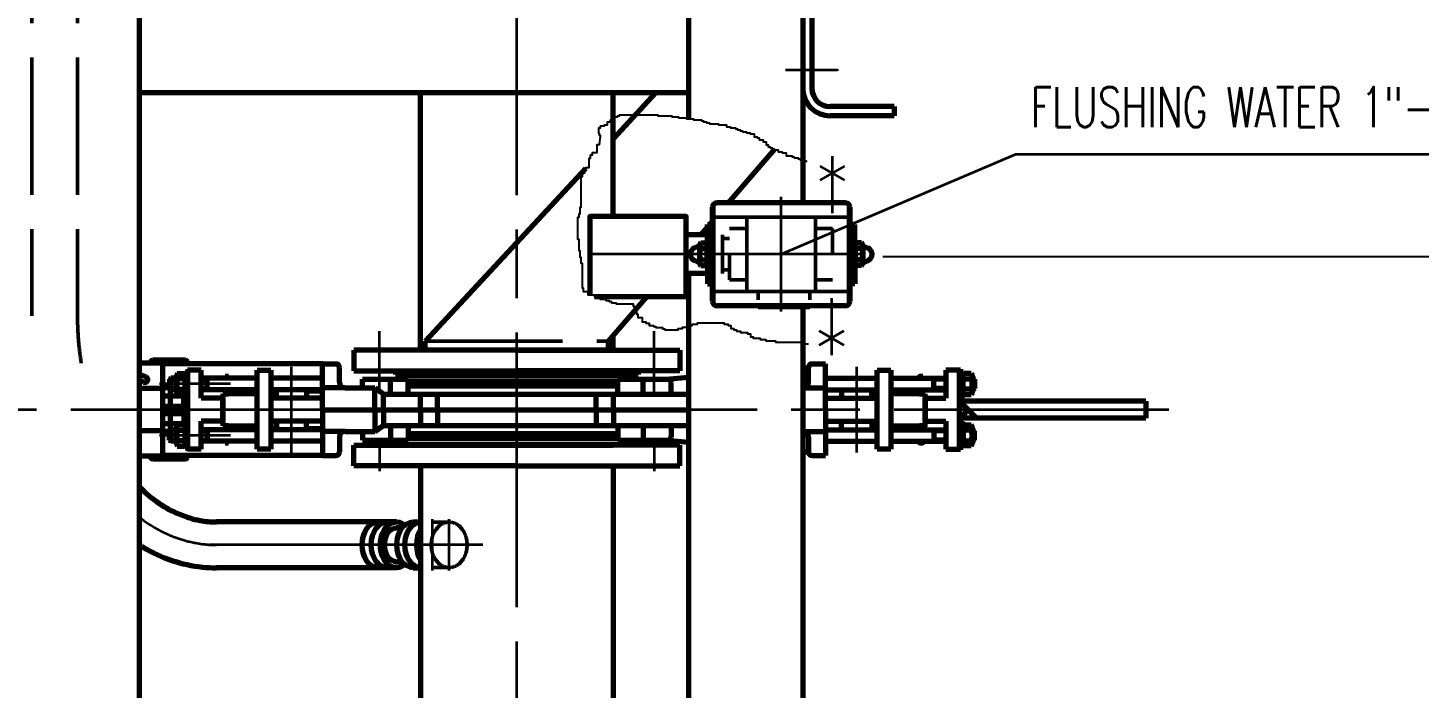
# Model space of a CAD drawing. Extents: x 68 to 8478, y -14 to 5926.
# Drawn here: x 1336 to 2552, y 2557 to 3134 of the extents above; entities that cross this region are included whole.
import ezdxf

# ---------------------------------------------------------------- set-up
doc = ezdxf.new("R2010")
doc.units = 0
doc.header["$LTSCALE"] = 10
doc.linetypes.add('ACAD_ISO02W100', pattern=[15, 12, -3])
doc.linetypes.add('ACAD_ISO08W100', pattern=[36, 24, -3, 6, -3])
doc.layers.get('DEFPOINTS').update_dxf_attribs({"linetype": 'CONTINUOUS'})
for name, color, linetype, lineweight in [('M_EQUIP_E2', 4, 'CONTINUOUS', 25), ('M_EQUIP_E3', 3, 'CONTINUOUS', 35), ('M_EQUIP_E5', 2, 'CONTINUOUS', 50), ('M_EQUIP_E7', 7, 'CONTINUOUS', 70), ('M_EQUIP_E8', 8, 'ACAD_ISO08W100', 18)]:
    doc.layers.add(name, color=color, linetype=linetype, lineweight=lineweight)
doc.styles.add('SIMPLEX', font='simplex')
doc.dimstyles.new('NORDIC', dxfattribs={"dimscale": 10, "dimtxt": 3.5, "dimasz": 3.5, "dimexe": 2, "dimexo": 2, "dimgap": 1, "dimtad": 0, "dimdec": 0, "dimdsep": 46, "dimtxsty": 'SIMPLEX', "dimcen": 3, "dimclrd": 3, "dimclre": 3, "dimclrt": 3, "dimadec": 0, "dimazin": 0, "dimtfac": 1, "dimtdec": 0, "dimtmove": 0, "dimatfit": 3, "dimfxl": 0, "dimtvp": 1, "dimtolj": 1, "dimarcsym": 0})

# ---------------------------------------------------------------- blocks, each defined once
blk = doc.blocks.new('*D15')
at = {"layer": 'DEFPOINTS', "color": 0, "linetype": 'Continuous', "lineweight": 25, "transparency": 16777216}
for p in [(1699.7, 3529.2), (2063.3, 2934.2), (2924.9, 2934.2)]:
    blk.add_point(p, dxfattribs=at)
at = {"layer": 'M_EQUIP_E3', "color": 3, "linetype": 'Continuous', "lineweight": -2, "transparency": 16777216}
for p, q in [((1719.7, 3529.2), (2944.9, 3529.2)), ((2924.9, 3494.2), (2924.9, 2969.2)), ((2083.3, 2934.2), (2944.9, 2934.2))]:
    blk.add_line(p, q, dxfattribs=at)
at = {"layer": 'M_EQUIP_E3', "color": 3, "linetype": 'Continuous', "lineweight": 25, "transparency": 16777216}
for points in [[(2919, 3494.2), (2930.7, 3494.2), (2924.9, 3529.2)], [(2919, 2969.2), (2930.7, 2969.2), (2924.9, 2934.2)]]:
    blk.add_solid(points, dxfattribs=at)
at = {"layer": 'M_EQUIP_E3', "color": 3, "linetype": 'Continuous', "transparency": 16777216, "insert": (2871.5, 3231.7), "char_height": 35, "attachment_point": 5, "rotation": 90, "style": 'SIMPLEX'}
blk.add_mtext('\\A1;595 [23.43"]', dxfattribs=at)
blk = doc.blocks.new('*D17')
at = {"layer": 'DEFPOINTS', "color": 0, "linetype": 'Continuous', "lineweight": 25, "transparency": 16777216}
for p in [(2040.4, 5329.2), (3186.4, 5329.2), (2073.3, 2249.2)]:
    blk.add_point(p, dxfattribs=at)
at = {"layer": 'M_EQUIP_E3', "color": 3, "linetype": 'Continuous', "lineweight": -2, "transparency": 16777216}
for p, q in [((2060.4, 5329.2), (3206.4, 5329.2)), ((3186.4, 2284.2), (3186.4, 5294.2)), ((2093.3, 2249.2), (3206.4, 2249.2))]:
    blk.add_line(p, q, dxfattribs=at)
at = {"layer": 'M_EQUIP_E3', "color": 3, "linetype": 'Continuous', "lineweight": 25, "transparency": 16777216}
for points in [[(3180.6, 5294.2), (3192.2, 5294.2), (3186.4, 5329.2)], [(3180.6, 2284.2), (3192.2, 2284.2), (3186.4, 2249.2)]]:
    blk.add_solid(points, dxfattribs=at)
at = {"layer": 'M_EQUIP_E3', "color": 3, "linetype": 'Continuous', "transparency": 16777216, "insert": (3133.1, 3789.2), "char_height": 35, "attachment_point": 5, "rotation": 90, "style": 'SIMPLEX'}
blk.add_mtext('\\A1;(3080 [121.26"])', dxfattribs=at)
blk = doc.blocks.new('U140X')
at = {"layer": 'M_EQUIP_E7'}
for p, q in [((72, 40), (16, 40)), ((72, 40), (72, 32)), ((72, 32), (16, 32)), ((-8, 16), (-8, -76)), ((0, 16), (0, -76)), ((72, -92), (16, -92)), ((72, -92), (72, -100)), ((72, -100), (16, -100))]:
    blk.add_line(p, q, dxfattribs=at)
for centre, radius, start, end in [((16, 16), 24, 90, 180), ((16, 16), 16, 90, 180), ((16, -76), 24, 180, 270), ((16, -76), 16, 180, 270)]:
    blk.add_arc(centre, radius, start, end, dxfattribs=at)
at = {"layer": 'M_EQUIP_E8'}
for p, q in [((-15.1, 0), (23.4, 0)), ((-15.1, -60), (23.4, -60))]:
    blk.add_line(p, q, dxfattribs=at)
blk = doc.blocks.new('*D32')
at = {"layer": 'DEFPOINTS', "color": 0, "linetype": 'Continuous', "lineweight": 25, "transparency": 16777216}
for p in [(2333, 2249.2), (2800.2, 2249.2), (1915.1, 1919.2)]:
    blk.add_point(p, dxfattribs=at)
at = {"layer": 'M_EQUIP_E3', "color": 3, "linetype": 'Continuous', "lineweight": -2, "transparency": 16777216}
for p, q in [((2800.2, 2249.2), (2800.2, 2684.2)), ((2353, 2249.2), (2820.2, 2249.2)), ((2800.2, 1954.2), (2800.2, 2214.2)), ((1935.1, 1919.2), (2820.2, 1919.2))]:
    blk.add_line(p, q, dxfattribs=at)
at = {"layer": 'M_EQUIP_E3', "color": 3, "linetype": 'Continuous', "lineweight": 25, "transparency": 16777216}
for points in [[(2794.3, 2214.2), (2806, 2214.2), (2800.2, 2249.2)], [(2794.3, 1954.2), (2806, 1954.2), (2800.2, 1919.2)]]:
    blk.add_solid(points, dxfattribs=at)
at = {"layer": 'M_EQUIP_E3', "color": 3, "linetype": 'Continuous', "transparency": 16777216, "insert": (2746.8, 2484.2), "char_height": 35, "attachment_point": 5, "rotation": 90, "style": 'SIMPLEX'}
blk.add_mtext('\\A1;(330 [12.99"])', dxfattribs=at)
blk = doc.blocks.new('TOIMITUSR')
at = {"layer": 'M_EQUIP_E3', "linetype": 'ACAD_ISO08W100', "lineweight": 35}
for p, q in [((30, 0), (130, 0)), ((87.5, -21.7), (112.5, 21.7)), ((87.5, 21.7), (112.5, -21.7))]:
    blk.add_line(p, q, dxfattribs=at)

msp = doc.modelspace()

# ---------------------------------------------------------------- linework, layer by layer
at = {"layer": 'DEFPOINTS', "color": 0, "linetype": 'ByBlock'}
for p in [(1657.3, 2831.1), (1869.3, 2831.2), (1869.3, 2831.2)]:
    msp.add_point(p, dxfattribs=at)
at = {"layer": 'M_EQUIP_E2', "color": 4, "linetype": 'Continuous', "lineweight": 25}
msp.add_lwpolyline([(2016.5, 3016.7), (2016.5, 3017.6), (2014.7, 3017.6), (2014.7, 3018.5), (2011.3, 3018.5), (2011.3, 3019.3), (2009.5, 3019.3), (2009.5, 3020.2), (2006, 3020.2), (2006, 3021.1), (2004.3, 3021.1), (2004.3, 3022), (1999.1, 3022), (1999.1, 3024.6), (1995.6, 3024.6), (1995.6, 3025.4), (1992.1, 3025.4), (1992.1, 3027.2), (1988.6, 3027.2), (1988.6, 3028), (1986.9, 3028), (1986.9, 3028.9), (1985.1, 3028.9), (1985.1, 3029.8), (1983.4, 3029.8), (1983.4, 3031.5), (1981.7, 3031.5), (1981.7, 3034.1), (1979.1, 3034.1), (1979.1, 3035.9), (1975.6, 3035.9), (1975.6, 3037.6), (1973.8, 3037.6), (1973.8, 3038.5), (1971.2, 3038.5), (1971.2, 3041.1), (1967.7, 3041.1), (1967.7, 3042), (1964.3, 3042), (1964.3, 3042.8), (1960.8, 3042.8), (1960.8, 3043.7), (1959, 3043.7), (1959, 3044.6), (1956.4, 3044.6), (1956.4, 3045.5), (1954.7, 3045.5), (1954.7, 3046.3), (1950.3, 3046.3), (1950.3, 3047.2), (1946.8, 3047.2), (1946.8, 3048.9), (1939.9, 3048.9), (1939.9, 3049.8), (1932, 3049.8), (1932, 3050.7), (1929.4, 3050.7), (1929.4, 3051.5), (1926.8, 3051.5), (1926.8, 3052.4), (1925.1, 3052.4), (1925.1, 3053.3), (1918.1, 3053.3), (1918.1, 3054.2), (1912, 3054.2), (1912, 3055), (1905.1, 3055), (1905.1, 3055.9), (1899, 3055.9), (1899, 3056.8), (1886.8, 3056.8), (1886.8, 3057.6), (1852.8, 3057.6), (1852.8, 3056.8), (1851.1, 3056.8), (1851.1, 3055.9), (1848.5, 3055.9), (1848.5, 3055), (1846.7, 3055), (1846.7, 3053.3), (1845, 3053.3), (1845, 3051.5), (1842.4, 3051.5), (1842.4, 3048.9), (1839.8, 3048.9), (1839.8, 3048.1), (1836.3, 3048.1), (1836.3, 3046.3), (1834.6, 3046.3), (1834.6, 3042), (1835.4, 3042), (1835.4, 3040.2), (1836.3, 3040.2), (1836.3, 3039.4), (1835.3, 3031.7), (1833.3, 3031.7), (1833.3, 3024.7), (1829.3, 3024.7), (1829.3, 3022.8), (1827.4, 3022.8), (1827.4, 3019.8), (1826.4, 3019.8), (1826.4, 3011.8), (1823.4, 3011.8), (1823.4, 3009.9), (1822.4, 3009.9), (1822.4, 3006.9), (1820.4, 3006.9), (1820.4, 3003.9), (1819.4, 3003.9), (1819.4, 2977.1), (1818.4, 2977.1), (1818.4, 2971.2), (1817.4, 2971.2), (1817.4, 2968.2), (1816.4, 2968.2), (1816.4, 2949.4), (1817.4, 2949.4), (1817.4, 2939.4), (1818.4, 2939.4), (1818.4, 2933.5), (1819.4, 2933.5), (1819.4, 2928.5), (1820.4, 2928.5), (1820.4, 2906.7), (1821.4, 2906.7), (1821.4, 2903.7), (1825.4, 2903.7), (1825.4, 2900.8), (1831.3, 2900.8), (1831.3, 2898.8), (1836.3, 2898.8), (1836.3, 2896.8), (1841.2, 2896.8), (1841.2, 2895.8), (1844.2, 2895.8), (1844.2, 2894.8), (1846.2, 2894.8), (1846.2, 2893.8), (1850.2, 2893.8), (1850.2, 2892.8), (1865.1, 2892.8), (1865.1, 2890.9), (1866, 2890.9), (1866, 2888.9), (1867, 2888.9), (1867, 2886.9), (1868, 2886.9), (1868, 2883.9), (1869, 2883.9), (1869, 2880.9), (1873, 2880.9), (1873, 2877), (1876, 2877), (1876, 2876), (1878.9, 2876), (1878.9, 2874), (1882.9, 2874), (1882.9, 2873), (1884.9, 2873), (1884.9, 2872), (1890.8, 2872), (1890.8, 2871), (1892.8, 2871), (1892.8, 2870), (1904.4, 2870), (1904.4, 2871.3), (1908.1, 2871.3), (1908.1, 2872.5), (1912.9, 2872.5), (1912.9, 2873.8), (1916.5, 2873.8), (1916.5, 2875), (1921.4, 2875), (1921.4, 2876.2), (1944.5, 2876.2), (1944.5, 2875), (1948.1, 2875), (1948.1, 2873.8), (1950.5, 2873.8), (1950.5, 2871.3), (1953, 2871.3), (1953, 2870.1), (1955.4, 2870.1), (1955.4, 2868.9), (1959, 2868.9), (1959, 2867.7), (1965.1, 2867.7), (1965.1, 2866.5), (1967.5, 2866.5), (1967.5, 2864.1), (1970, 2864.1), (1970, 2862.8), (1976, 2862.8), (1976, 2861.6), (1980.9, 2861.6), (1980.9, 2860.4), (1989.4, 2860.4), (1989.4, 2859.2), (2013.6, 2859.2), (2013.6, 2858), (2018.4, 2858)], dxfattribs=at)
at = {"layer": 'M_EQUIP_E3', "color": 3, "linetype": 'ACAD_ISO08W100', "lineweight": 35}
for p, q in [((1763.3, 1907.7), (1763.3, 5260.8)), ((1998.3, 3097.2), (2043.7, 3097.2)), ((2063.3, 2936.2), (1827, 2936.2)), ((1643.3, 2814.3), (1643.3, 2868.8)), ((1883.3, 2814.3), (1883.3, 2868.8)), ((1643.3, 2773.7), (1643.3, 2746.7)), ((1883.3, 2773.7), (1883.3, 2746.7))]:
    msp.add_line(p, q, dxfattribs=at)
at = {"layer": 'M_EQUIP_E3', "color": 3, "linetype": 'Continuous', "lineweight": 35}
for p, q in [((2199.4, 3023.3), (1994.7, 2936.2)), ((2774.3, 3023.3), (2199.4, 3023.3))]:
    msp.add_line(p, q, dxfattribs=at)
at = {"layer": 'M_EQUIP_E3', "linetype": 'ACAD_ISO08W100', "lineweight": 35}
for p, q in [((1994.4, 2886.2), (1994.4, 2986.2)), ((1566.4, 2762.8), (1566.4, 2837.8)), ((2060.3, 2837.8), (2060.3, 2762.8)), ((1513.1, 2822.8), (1451, 2822.8)), ((2333.3, 2800.3), (896, 2800.3)), ((1513.1, 2777.8), (1451, 2777.8)), ((1689.6, 2659.7), (1689.6, 2704.7)), ((1704.2, 2659.7), (1704.2, 2704.7)), ((1733.7, 2682.2), (1494.7, 2682.2))]:
    msp.add_line(p, q, dxfattribs=at)
msp.add_open_spline([(1433.3, 2706.3), (1433.5, 2706.2), (1433.6, 2706.1), (1438.2, 2702.7), (1442.7, 2699.6), (1452, 2694.3), (1456.7, 2692), (1466.3, 2688.1), (1471.2, 2686.5), (1481.9, 2683.8), (1487.9, 2682.8), (1496.1, 2682.2), (1498.4, 2682.2), (1500.7, 2682.2)], degree=3, knots=[5.7864663, 5.7864663, 5.7864663, 5.7864663, 5.7899726, 5.7899726, 5.8959403, 5.8959403, 6.001908, 6.001908, 6.1078756, 6.1078756, 6.2344228, 6.2344228, 6.2831853, 6.2831853, 6.2831853, 6.2831853], dxfattribs=at)
at = {"layer": 'M_EQUIP_E5', "linetype": 'ACAD_ISO02W100', "lineweight": 50}
for p, q in [((2054.4, 2968.6), (1934.4, 2968.6)), ((1964.4, 2968.7), (1964.4, 2936.2)), ((2024.4, 2936.2), (2024.4, 2968.7)), ((1964.4, 2958.7), (1949.4, 2958.7)), ((2024.4, 2958.7), (2039.4, 2958.7)), ((2039.4, 2936.2), (2039.4, 2958.7)), ((1943, 2953), (1943, 2919.3)), ((1949.4, 2949.8), (1943, 2949.8)), ((1949.4, 2913.7), (1949.4, 2936.2)), ((1964.4, 2903.7), (1964.4, 2936.2)), ((2024.4, 2936.2), (2024.4, 2903.7)), ((1949.4, 2922.6), (1943, 2922.6)), ((1964.4, 2913.7), (1949.4, 2913.7)), ((2024.4, 2913.7), (2039.4, 2913.7)), ((2054.4, 2903.7), (1934.4, 2903.7)), ((1974.4, 2896.2), (1974.4, 2903.7)), ((2019.4, 2903.7), (2019.4, 2896.2)), ((1683.3, 2860.2), (1843.3, 2860.2)), ((1704.2, 2701.9), (1689.6, 2701.9)), ((1704.2, 2662.4), (1689.6, 2662.4))]:
    msp.add_line(p, q, dxfattribs=at)
at = {"layer": 'M_EQUIP_E5', "linetype": 'Continuous', "lineweight": 70}
for p, q in [((1454, 2841), (1433.3, 2841)), ((1443.3, 2842), (1443.3, 2841)), ((1473.8, 2843.5), (1444.8, 2843.5)), ((1454, 2759.6), (1454, 2841)), ((1593.3, 2840.3), (1454, 2840.3)), ((1503.3, 2840.3), (1454, 2840.3)), ((1475.3, 2842), (1475.3, 2840.3)), ((1475.3, 2834.8), (1475.3, 2765.8)), ((1487.3, 2834.8), (1475.3, 2834.8)), ((1487.3, 2810.3), (1487.3, 2834.8)), ((1536.4, 2765.8), (1536.4, 2834.8)), ((1536.4, 2834.8), (1548.4, 2834.8)), ((1548.4, 2834.8), (1548.4, 2765.8)), ((1593.3, 2840.3), (1605.3, 2840.3)), ((1593.3, 2800.2), (1593.3, 2840.2)), ((1608.3, 2824.3), (1608.3, 2837.3)), ((2013.3, 2836.9), (2018.3, 2837.3)), ((2018.3, 2824.3), (2018.3, 2837.3)), ((2021.3, 2840.3), (2033.3, 2840.3)), ((2033.3, 2800.3), (2033.3, 2840.3)), ((2078.3, 2765.8), (2078.3, 2834.8)), ((2078.3, 2834.8), (2090.3, 2834.8)), ((2090.3, 2834.8), (2090.3, 2765.8)), ((1439.2, 2828.9), (1433.3, 2831.5)), ((1437.2, 2824.3), (1433.3, 2826)), ((1460.8, 2827.8), (1459.8, 2826.9)), ((1459.8, 2826.9), (1459.8, 2818.7)), ((1459.8, 2826.9), (1465.7, 2826.9)), ((1460.8, 2817.8), (1460.8, 2827.8)), ((1465.7, 2827.8), (1460.8, 2827.8)), ((1465.7, 2815.9), (1465.7, 2829.7)), ((1466.5, 2832), (1472.9, 2832)), ((1472.9, 2827.4), (1466.5, 2827.4)), ((1473.7, 2811.8), (1473.7, 2833.8)), ((1473.7, 2833.8), (1475.3, 2833.8)), ((1473.7, 2815.9), (1473.7, 2829.7)), ((1536.4, 2827.8), (1487.3, 2827.8)), ((1487.3, 2826.9), (1492.5, 2826.9)), ((1492.5, 2817.8), (1492.5, 2827.8)), ((1511.4, 2829.3), (1508.4, 2829.3)), ((1508.4, 2829.3), (1508.4, 2827.7)), ((1511.4, 2827.7), (1511.4, 2829.3)), ((1593.3, 2827.8), (1548.4, 2827.8)), ((1628.3, 2819.3), (1628.3, 2827)), ((1628.3, 2827), (1668.4, 2827)), ((1653, 2814), (1653, 2827)), ((1658.1, 2827), (1661.4, 2830.3)), ((1661.4, 2830.3), (1865.5, 2830.3)), ((1668.4, 2814), (1668.4, 2827)), ((1668.4, 2825.3), (1851.7, 2825.3)), ((1851.7, 2814), (1851.7, 2827)), ((1851.7, 2827), (1895.3, 2827)), ((1868.8, 2827), (1865.5, 2830.3)), ((1873.9, 2814), (1873.9, 2827)), ((1894.1, 2827), (1913.3, 2828.6)), ((1898.3, 2814), (1898.3, 2824)), ((1454, 2818.8), (1433.3, 2818.8)), ((1459.8, 2819.3), (1454, 2819.3)), ((1460.8, 2819.3), (1454, 2819.3)), ((1454, 2812.3), (1472.3, 2812.3)), ((1459.8, 2818.7), (1460.8, 2817.8)), ((1459.8, 2818.7), (1465.7, 2818.7)), ((1460.3, 2819.3), (1460.3, 2781.3)), ((1465.7, 2817.8), (1460.8, 2817.8)), ((1466.5, 2818.2), (1472.9, 2818.2)), ((1472.9, 2813.5), (1466.5, 2813.5)), ((1467.8, 2812.3), (1467.8, 2813.5)), ((1472.3, 2803.5), (1472.3, 2812.3)), ((1473.7, 2811.8), (1475.3, 2811.8)), ((1487.3, 2818.7), (1492.5, 2818.7)), ((1536.4, 2817.8), (1487.3, 2817.8)), ((1506.4, 2810.3), (1487.3, 2810.3)), ((1536.4, 2814.3), (1506.4, 2814.3)), ((1506.4, 2814.3), (1506.4, 2811.3)), ((1506.4, 2789.3), (1506.4, 2811.3)), ((1506.4, 2810.3), (1506.4, 2790.3)), ((1508.4, 2817.8), (1508.4, 2814.3)), ((1508.4, 2814.3), (1511.4, 2814.3)), ((1511.4, 2814.3), (1511.4, 2817.8)), ((1511.4, 2816.8), (1536.4, 2816.8)), ((1536.4, 2811.3), (1536.4, 2814.3)), ((1593.3, 2817.8), (1548.4, 2817.8)), ((1593.3, 2817.8), (1548.4, 2817.8)), ((1548.4, 2816.8), (1553.1, 2816.8)), ((1593.3, 2810.3), (1548.4, 2810.3)), ((1553.1, 2810.3), (1553.1, 2817.8)), ((1579.6, 2817.8), (1579.6, 2810.3)), ((1579.6, 2816.8), (1593.3, 2816.8)), ((1613.3, 2819.3), (1593.3, 2819.3)), ((1613.3, 2819.3), (1639.3, 2819.3)), ((1639.3, 2819.3), (1646.8, 2814)), ((1639.3, 2800.3), (1639.3, 2819.3)), ((1646.8, 2800.3), (1646.8, 2814)), ((1646.8, 2814), (1913.3, 2814)), ((1668.4, 2821.2), (1851.7, 2821.2)), ((1679, 2800.3), (1679, 2814)), ((1694, 2800.3), (1694, 2814)), ((1832.8, 2800.3), (1832.8, 2814)), ((1847.8, 2800.3), (1847.8, 2814)), ((2013.3, 2819.3), (2033.3, 2819.3)), ((2033.3, 2810.3), (2078.3, 2810.3)), ((2047.1, 2817.8), (2047.1, 2810.3)), ((2073.6, 2810.3), (2073.6, 2817.8)), ((2120.3, 2811.3), (2120.3, 2789.3)), ((2120.3, 2790.3), (2120.3, 2810.3)), ((1454, 2803.5), (1472.3, 2803.5)), ((1454, 2803.3), (1475.7, 2803.3)), ((1454, 2803.3), (1475.3, 2803.3)), ((1593.3, 2800.3), (1913.3, 2800.3)), ((1593.3, 2800.2), (1593.3, 2760.2)), ((1639.3, 2800.3), (1639.3, 2781.3)), ((1646.8, 2800.3), (1646.8, 2786.6)), ((1679, 2800.3), (1679, 2786.6)), ((1694, 2800.3), (1694, 2786.6)), ((1832.8, 2800.3), (1832.8, 2786.6)), ((1847.8, 2800.3), (1847.8, 2786.6)), ((2033.3, 2800.3), (2033.3, 2760.3)), ((2313.3, 2807.8), (2150.3, 2807.8)), ((2150.3, 2807.8), (2165.3, 2792.8)), ((2150.3, 2792.8), (2157.8, 2800.3)), ((2313.3, 2807.8), (2313.3, 2792.8)), ((1454, 2797.3), (1475.7, 2797.3)), ((1471.8, 2797.3), (1454, 2797.3)), ((1454, 2797.3), (1475.3, 2797.3)), ((1454, 2797), (1472.3, 2797)), ((1454, 2788.3), (1472.3, 2788.3)), ((1472.9, 2787), (1466.5, 2787)), ((1467.8, 2788.3), (1467.8, 2787)), ((1472.3, 2797), (1472.3, 2788.3)), ((1473.7, 2788.8), (1473.7, 2766.8)), ((1473.7, 2788.8), (1475.3, 2788.8)), ((1487.3, 2765.8), (1487.3, 2790.3)), ((1506.4, 2790.3), (1487.3, 2790.3)), ((1506.4, 2789.3), (1506.4, 2786.3)), ((1506.4, 2786.3), (1536.4, 2786.3)), ((1511.4, 2786.3), (1508.4, 2786.3)), ((1508.4, 2786.3), (1508.4, 2782.8)), ((1511.4, 2782.8), (1511.4, 2786.3)), ((1536.4, 2786.3), (1536.4, 2789.3)), ((1593.3, 2790.3), (1548.4, 2790.3)), ((1553.1, 2790.3), (1553.1, 2782.8)), ((1579.6, 2782.8), (1579.6, 2790.3)), ((1639.3, 2781.3), (1646.8, 2786.6)), ((1646.8, 2786.6), (1913.3, 2786.6)), ((1653, 2786.6), (1653, 2773.6)), ((1668.4, 2786.6), (1668.4, 2773.6)), ((1851.7, 2786.6), (1851.7, 2773.6)), ((1873.9, 2786.6), (1873.9, 2773.6)), ((1898.3, 2786.6), (1898.3, 2776.6)), ((2033.3, 2790.3), (2078.3, 2790.3)), ((2047.1, 2782.8), (2047.1, 2790.3)), ((2073.6, 2790.3), (2073.6, 2782.8)), ((2313.3, 2792.8), (2150.3, 2792.8)), ((1454, 2781.8), (1433.3, 2781.8)), ((1459.8, 2781.3), (1454, 2781.3)), ((1460.8, 2781.3), (1454, 2781.3)), ((1459.8, 2781.9), (1460.8, 2782.8)), ((1459.8, 2781.9), (1465.7, 2781.9)), ((1459.8, 2773.7), (1459.8, 2781.9)), ((1460.8, 2772.8), (1459.8, 2773.7)), ((1459.8, 2773.7), (1465.7, 2773.7)), ((1465.7, 2782.8), (1460.8, 2782.8)), ((1460.8, 2782.8), (1460.8, 2772.8)), ((1465.7, 2784.7), (1465.7, 2770.9)), ((1466.5, 2782.4), (1472.9, 2782.4)), ((1473.7, 2784.7), (1473.7, 2770.9)), ((1536.4, 2782.8), (1487.3, 2782.8)), ((1487.3, 2781.9), (1492.5, 2781.9)), ((1487.3, 2773.7), (1492.5, 2773.7)), ((1492.5, 2782.8), (1492.5, 2772.8)), ((1511.4, 2783.8), (1536.4, 2783.8)), ((1548.4, 2783.8), (1553.1, 2783.8)), ((1593.3, 2782.8), (1548.4, 2782.8)), ((1593.3, 2782.8), (1548.4, 2782.8)), ((1579.6, 2783.8), (1593.3, 2783.8)), ((1613.3, 2781.3), (1593.3, 2781.3)), ((1608.3, 2776.3), (1608.3, 2763.3)), ((1613.3, 2781.3), (1639.3, 2781.3)), ((1628.3, 2781.3), (1628.3, 2773.6)), ((1628.3, 2773.6), (1668.4, 2773.6)), ((1658.1, 2773.6), (1661.4, 2770.3)), ((1668.4, 2779.4), (1851.7, 2779.4)), ((1668.4, 2775.3), (1851.7, 2775.3)), ((1851.7, 2773.6), (1895.3, 2773.6)), ((1868.8, 2773.6), (1865.5, 2770.3)), ((1894.1, 2773.6), (1913.3, 2772)), ((2013.3, 2781.3), (2033.3, 2781.3)), ((2018.3, 2776.3), (2018.3, 2763.3)), ((1465.7, 2772.8), (1460.8, 2772.8)), ((1472.9, 2773.2), (1466.5, 2773.2)), ((1466.5, 2768.5), (1472.9, 2768.5)), ((1473.7, 2766.8), (1475.3, 2766.8)), ((1487.3, 2765.8), (1475.3, 2765.8)), ((1536.4, 2772.8), (1487.3, 2772.8)), ((1508.4, 2772.8), (1508.4, 2771.3)), ((1508.4, 2771.3), (1511.4, 2771.3)), ((1511.4, 2771.3), (1511.4, 2772.8)), ((1548.4, 2765.8), (1536.4, 2765.8)), ((1593.3, 2772.8), (1548.4, 2772.8)), ((1661.4, 2770.3), (1865.5, 2770.3)), ((2013.3, 2763.7), (2018.3, 2763.3)), ((2090.3, 2765.8), (2078.3, 2765.8)), ((1454, 2759.6), (1433.3, 2759.6)), ((1443.3, 2758.6), (1443.3, 2759.6)), ((1473.8, 2757.1), (1444.8, 2757.1)), ((1593.3, 2760.3), (1454, 2760.3)), ((1503.3, 2760.3), (1454, 2760.3)), ((1475.3, 2758.6), (1475.3, 2760.3)), ((1593.3, 2760.3), (1605.3, 2760.3)), ((2021.3, 2760.3), (2033.3, 2760.3))]:
    msp.add_line(p, q, dxfattribs=at)
at = {"layer": 'M_EQUIP_E5', "linetype": 'ACAD_ISO02W100', "lineweight": 50}
for points in [[(1339.3, 3408), (1339.3, 2882.2)], [(1379.3, 3408), (1379.3, 2882.2)]]:
    msp.add_lwpolyline(points, dxfattribs=at)
at = {"layer": 'M_EQUIP_E5', "linetype": 'Continuous', "lineweight": 70}
for points in [[(2138.4, 2834.8), (2138.4, 2810.3)], [(2151.3, 2834.8), (2138.4, 2834.8)], [(2150.3, 2765.8), (2150.3, 2834.8)], [(2151.3, 2807.8), (2151.3, 2834.8)], [(2033.3, 2827.8), (2078.3, 2827.8)], [(2090.3, 2827.8), (2138.4, 2827.8)], [(2118.3, 2829.3), (2115.3, 2829.3), (2115.3, 2827.8)], [(2118.3, 2827.8), (2118.3, 2829.3)], [(2127.8, 2817.8), (2127.8, 2827.8)], [(2138.4, 2826.9), (2127.8, 2826.9)], [(2151.3, 2833.3), (2151.3, 2812.3)], [(2151.3, 2812.3), (2153.4, 2812.3), (2153.4, 2833.3)], [(2153.4, 2833.3), (2151.3, 2833.3)], [(2154.2, 2827.4), (2153.4, 2828.9), (2153.4, 2830.5), (2154.2, 2832)], [(2153.4, 2815.9), (2153.4, 2829.7)], [(2154.2, 2818.2), (2153.4, 2821.2), (2153.4, 2824.4), (2154.2, 2827.4)], [(2160.5, 2832), (2154.2, 2832)], [(2154.2, 2827.4), (2160.5, 2827.4)], [(2160.5, 2832), (2161.3, 2830.5), (2161.3, 2828.9), (2160.5, 2827.4)], [(2160.5, 2827.4), (2161.3, 2824.4), (2161.3, 2821.2), (2160.5, 2818.2)], [(2161.3, 2815.9), (2161.3, 2829.7)], [(2161.3, 2827.8), (2162.4, 2827.8)], [(2163.3, 2826.9), (2161.3, 2826.9)], [(2162.4, 2817.8), (2162.4, 2827.8), (2163.3, 2826.9)], [(2163.3, 2826.9), (2163.3, 2818.7)], [(2033.3, 2817.8), (2078.3, 2817.8)], [(2090.3, 2817.8), (2138.4, 2817.8)], [(2120.3, 2814.3), (2090.3, 2814.3), (2090.3, 2811.3)], [(2115.3, 2817.8), (2115.3, 2814.3), (2118.3, 2814.3), (2118.3, 2817.8)], [(2120.3, 2811.3), (2120.3, 2814.3)], [(2120.3, 2810.3), (2138.4, 2810.3)], [(2138.4, 2818.7), (2127.8, 2818.7)], [(2154.2, 2813.6), (2153.4, 2815), (2153.4, 2816.7), (2154.2, 2818.2)], [(2160.5, 2818.2), (2154.2, 2818.2)], [(2154.2, 2813.6), (2160.5, 2813.6)], [(2160.5, 2818.2), (2161.3, 2816.7), (2161.3, 2815), (2160.5, 2813.6)], [(2163.3, 2818.7), (2161.3, 2818.7)], [(2161.3, 2817.8), (2162.4, 2817.8)], [(2163.3, 2818.7), (2162.4, 2817.8)], [(2090.3, 2789.3), (2090.3, 2786.3), (2120.3, 2786.3), (2120.3, 2789.3)], [(2118.3, 2786.3), (2115.3, 2786.3), (2115.3, 2782.8)], [(2118.3, 2782.8), (2118.3, 2786.3)], [(2120.3, 2790.3), (2138.4, 2790.3)], [(2138.4, 2790.3), (2138.4, 2765.8)], [(2151.3, 2765.8), (2151.3, 2792.8)], [(2151.3, 2767.3), (2151.3, 2788.3)], [(2151.3, 2788.3), (2153.4, 2788.3), (2153.4, 2767.3)], [(2154.2, 2787), (2153.4, 2785.5), (2153.4, 2783.9), (2154.2, 2782.4)], [(2154.2, 2787), (2160.5, 2787)], [(2160.5, 2782.4), (2161.3, 2783.9), (2161.3, 2785.5), (2160.5, 2787)], [(2033.3, 2782.8), (2078.3, 2782.8)], [(2090.3, 2782.8), (2138.4, 2782.8)], [(2127.8, 2782.8), (2127.8, 2772.8)], [(2138.4, 2781.9), (2127.8, 2781.9)], [(2138.4, 2773.7), (2127.8, 2773.7)], [(2153.4, 2784.7), (2153.4, 2770.9)], [(2154.2, 2782.4), (2153.4, 2779.4), (2153.4, 2776.2), (2154.2, 2773.2)], [(2160.5, 2782.4), (2154.2, 2782.4)], [(2160.5, 2773.2), (2161.3, 2776.2), (2161.3, 2779.4), (2160.5, 2782.4)], [(2161.3, 2784.7), (2161.3, 2770.9)], [(2161.3, 2782.8), (2162.4, 2782.8)], [(2163.3, 2781.9), (2161.3, 2781.9)], [(2163.3, 2773.7), (2161.3, 2773.7)], [(2163.3, 2781.9), (2162.4, 2782.8)], [(2162.4, 2782.8), (2162.4, 2772.8)], [(2162.4, 2772.8), (2163.3, 2773.7)], [(2163.3, 2773.7), (2163.3, 2781.9)], [(2033.3, 2772.8), (2078.3, 2772.8)], [(2090.3, 2772.8), (2138.4, 2772.8)], [(2115.3, 2772.8), (2115.3, 2771.3), (2118.3, 2771.3), (2118.3, 2772.8)], [(2138.4, 2765.8), (2151.3, 2765.8)], [(2153.4, 2767.3), (2151.3, 2767.3)], [(2154.2, 2773.2), (2153.4, 2771.7), (2153.4, 2770.1), (2154.2, 2768.6)], [(2154.2, 2773.2), (2160.5, 2773.2)], [(2160.5, 2768.6), (2154.2, 2768.6)], [(2160.5, 2768.6), (2161.3, 2770.1), (2161.3, 2771.7), (2160.5, 2773.2)], [(2161.3, 2772.8), (2162.4, 2772.8)]]:
    msp.add_lwpolyline(points, dxfattribs=at)
for centre, radius, start, end in [((1444.8, 2842), 1.5, 90, 180), ((1473.8, 2842), 1.5, 0, 90), ((1605.3, 2837.3), 3, 0, 90), ((2021.3, 2837.3), 3, 90, 180), ((1438.2, 2826.6), 2.5, 246.524, 66.524), ((1469.5, 2829.7), 3.73, 141.7868, 218.2132), ((1479.5, 2822.8), 13.7, 160.3471, 199.6529), ((1470, 2829.7), 3.73, 321.7868, 38.2132), ((1460, 2822.8), 13.7, 340.3471, 19.6529), ((1613.3, 2824.3), 5, 180, 270), ((1895.3, 2824), 3, 0, 90), ((2013.3, 2824.3), 5, 270, 0), ((1469.5, 2815.9), 3.73, 141.7868, 218.2132), ((1470, 2815.9), 3.73, 321.7868, 38.2132), ((1469.5, 2784.7), 3.73, 141.7868, 218.2132), ((1470, 2784.7), 3.73, 321.7868, 38.2132), ((1479.5, 2777.8), 13.7, 160.3471, 199.6529), ((1460, 2777.8), 13.7, 340.3471, 19.6529), ((1613.3, 2776.3), 5, 90, 180), ((1895.3, 2776.6), 3, 270, 0), ((2013.3, 2776.3), 5, 0, 90), ((1469.5, 2770.9), 3.73, 141.7868, 218.2132), ((1470, 2770.9), 3.73, 321.7868, 38.2132), ((1605.3, 2763.3), 3, 270, 0), ((2021.3, 2763.3), 3, 180, 270), ((1444.8, 2758.6), 1.5, 180, 270), ((1473.8, 2758.6), 1.5, 270, 0)]:
    msp.add_arc(centre, radius, start, end, dxfattribs=at)
at = {"layer": 'M_EQUIP_E5', "linetype": 'ACAD_ISO02W100', "lineweight": 50}
msp.add_ellipse((1704.2, 2682.2), major_axis=(0, 19.8), ratio=0.791261, start_param=0, end_param=3.141593, dxfattribs=at)
at = {"layer": 'M_EQUIP_E5', "linetype": 'ACAD_ISO02W100', "lineweight": 50, "extrusion": (0, 0, -1)}
msp.add_ellipse((1704.2, 2682.2), major_axis=(0, 19.8), ratio=0.791261, start_param=0, end_param=3.141593, dxfattribs=at)
at = {"layer": 'M_EQUIP_E5', "linetype": 'ACAD_ISO02W100', "lineweight": 50}
msp.add_open_spline([(1379.3, 2882.2), (1379.3, 2873), (1379.8, 2863.9), (1381.2, 2850.2), (1381.8, 2845.6), (1382.6, 2841)], degree=3, knots=[4.712389, 4.712389, 4.712389, 4.712389, 4.8601608, 4.8601608, 4.9358972, 4.9358972, 4.9358972, 4.9358972], dxfattribs=at)
at = {"layer": 'M_EQUIP_E7'}
for p, q in [((1433.3, 4709.7), (1433.3, 2264.2)), ((1913.3, 3412.3), (1913.3, 3054.2)), ((2013.3, 3406.7), (2013.3, 3032.2)), ((1913.3, 3077.2), (1433.3, 3077.2)), ((1884.7, 3077.2), (1847.5, 3037.1)), ((2013.3, 3047.2), (2013.3, 2981.2)), ((1988.6, 3027.9), (1948.2, 2981.2)), ((1823.4, 3011.1), (1683.3, 2860.2)), ((1929.9, 2960.1), (1923.8, 2953)), ((1934.4, 2965.3), (1931.7, 2962.2)), ((1929.9, 2953), (1911.3, 2953)), ((1929.9, 2919.3), (1911.3, 2919.3)), ((1913.3, 2919.3), (1913.3, 2264.2)), ((1877.1, 2899.2), (1843.3, 2860.2)), ((2013.3, 2890.2), (2013.3, 2264.2)), ((1683.3, 2852.2), (1683.3, 2860.2)), ((1843.3, 2860.2), (1843.3, 2852.2)), ((1843.3, 2852.2), (1683.3, 2852.2)), ((1679.2, 2751.2), (1679.2, 2015.9)), ((1847.5, 2751.2), (1847.5, 2015.9))]:
    msp.add_line(p, q, dxfattribs=at)
at = {"layer": 'M_EQUIP_E7', "linetype": 'Continuous'}
for p, q in [((1679.2, 2971.2), (1679.2, 3077.2)), ((1679.2, 2852.2), (1679.2, 3077.2)), ((1847.5, 2969.2), (1847.5, 3077.2)), ((1847.5, 2852.2), (1847.5, 2865)), ((1763.3, 2852.2), (1620.8, 2852.2)), ((1620.8, 2852.2), (1620.8, 2834.2)), ((1763.3, 2852.2), (1905.8, 2852.2)), ((1905.8, 2852.2), (1905.8, 2834.2)), ((1620.8, 2834.2), (1763.3, 2834.2)), ((1657.3, 2834.2), (1763.3, 2834.2)), ((1657.3, 2834.2), (1657.3, 2831.2)), ((1905.8, 2834.2), (1763.3, 2834.2)), ((1869.3, 2834.2), (1763.3, 2834.2)), ((1869.3, 2834.2), (1869.3, 2831.2)), ((1657.3, 2831.2), (1763.3, 2831.2)), ((1869.3, 2831.2), (1763.3, 2831.2)), ((1620.8, 2751.2), (1620.8, 2769.2)), ((1620.8, 2769.2), (1679.2, 2769.2)), ((1847.5, 2769.2), (1679.2, 2769.2)), ((1679.2, 2769.2), (1847.5, 2769.2)), ((1905.8, 2769.2), (1847.5, 2769.2)), ((1905.8, 2751.2), (1905.8, 2769.2)), ((1674.2, 2751.2), (1620.8, 2751.2)), ((1763.3, 2751.2), (1674.2, 2751.2)), ((1763.3, 2751.2), (1852.5, 2751.2)), ((1852.5, 2751.2), (1905.8, 2751.2))]:
    msp.add_line(p, q, dxfattribs=at)
at = {"layer": 'M_EQUIP_E7', "lineweight": 70}
for p, q in [((2050.4, 2981.2), (1938.4, 2981.2)), ((1934.4, 2895.2), (1934.4, 2977.2)), ((1934.9, 2895.2), (1934.9, 2977.2)), ((2053.9, 2977.2), (2053.9, 2895.2)), ((2054.4, 2977.2), (2054.4, 2895.2)), ((1929.9, 2936.2), (1929.9, 2962.2)), ((1929.9, 2962.2), (1934.4, 2962.2)), ((2058.9, 2962.2), (2054.4, 2962.2)), ((2058.9, 2936.2), (2058.9, 2962.2)), ((1929.9, 2936.2), (1929.9, 2910.2)), ((2058.9, 2936.2), (2058.9, 2910.2)), ((1929.9, 2910.2), (1934.4, 2910.2)), ((2058.9, 2910.2), (2054.4, 2910.2)), ((2050.4, 2891.2), (1938.4, 2891.2)), ((1974.4, 2890.2), (1974.4, 2891.2)), ((2019.4, 2891.2), (2019.4, 2890.2))]:
    msp.add_line(p, q, dxfattribs=at)
at = {"layer": 'M_EQUIP_E7', "linetype": 'Continuous', "lineweight": 70}
for p, q in [((1924.1, 2946), (1928.7, 2946)), ((2064.7, 2946), (2060.1, 2946)), ((1922.9, 2943.6), (1918.3, 2941.6)), ((1922.9, 2943.6), (1922.9, 2928.8)), ((1924.1, 2941.1), (1928.7, 2941.1)), ((1929.9, 2943.6), (1929.9, 2928.8)), ((2058.9, 2943.6), (2058.9, 2928.8)), ((2064.7, 2941.1), (2060.1, 2941.1)), ((2065.9, 2943.6), (2065.9, 2928.8)), ((2065.9, 2943.6), (2070.5, 2941.6)), ((1922.9, 2928.8), (1918.3, 2930.7)), ((1924.1, 2931.2), (1928.7, 2931.2)), ((1924.1, 2926.3), (1928.7, 2926.3)), ((2064.7, 2931.2), (2060.1, 2931.2)), ((2064.7, 2926.3), (2060.1, 2926.3)), ((2065.9, 2928.8), (2070.5, 2930.7)), ((2019.4, 2890.2), (1974.4, 2890.2)), ((1658.2, 2702.2), (1500.7, 2702.2)), ((1672.6, 2702.2), (1679.6, 2702.2)), ((1663.2, 2697.2), (1658.2, 2697.2)), ((1663.2, 2667.2), (1658.2, 2667.2)), ((1658.2, 2662.2), (1500.7, 2662.2)), ((1672.6, 2662.2), (1679.6, 2662.2))]:
    msp.add_line(p, q, dxfattribs=at)
at = {"layer": 'M_EQUIP_E7', "color": 7, "linetype": 'Continuous', "lineweight": 70}
msp.add_lwpolyline([(1831.3, 2899.2), (1911.3, 2899.2), (1911.3, 2969.2), (1827.3, 2969.2), (1827.3, 2900.8)], dxfattribs=at)
at = {"layer": 'M_EQUIP_E7', "lineweight": 70}
for centre, start, end in [((1938.4, 2977.2), 90, 180), ((2050.4, 2977.2), 0, 90), ((1938.4, 2895.2), 180, 270), ((2050.4, 2895.2), 270, 0)]:
    msp.add_arc(centre, 4, start, end, dxfattribs=at)
at = {"layer": 'M_EQUIP_E7', "linetype": 'Continuous', "lineweight": 70}
for centre, radius, start, end in [((1926.1, 2943.6), 3.19, 129.3443, 230.6557), ((1926.7, 2943.6), 3.19, 309.3443, 50.6557), ((2062.1, 2943.6), 3.19, 129.3443, 230.6557), ((2062.7, 2943.6), 3.19, 309.3443, 50.6557), ((1920.9, 2936.2), 6, 111.4407, 248.5593), ((1933.9, 2936.2), 11, 153.3722, 206.6278), ((1918.9, 2936.2), 11, 333.3722, 26.6278), ((2069.9, 2936.2), 11, 153.3722, 206.6278), ((2054.9, 2936.2), 11, 333.3722, 26.6278), ((2067.9, 2936.2), 6, 291.4407, 68.5593), ((1926.1, 2928.8), 3.19, 129.3443, 230.6557), ((1926.7, 2928.8), 3.19, 309.3443, 50.6557), ((2062.1, 2928.8), 3.19, 129.3443, 230.6557), ((2062.7, 2928.8), 3.19, 309.3443, 50.6557)]:
    msp.add_arc(centre, radius, start, end, dxfattribs=at)
at = {"layer": 'M_EQUIP_E7', "linetype": 'Continuous', "lineweight": 70, "extrusion": (0, 0, -1)}
for centre, major_axis, start_param, end_param in [((1642.2, 2682.2), (0, 20), 3.141593, 6.283185), ((1650.2, 2682.2), (0, 20), 3.141593, 6.283185), ((1658.2, 2682.2), (0, 20), 2.607434, 6.817344), ((1658.2, 2682.2), (0, 20), 3.141593, 6.283185), ((1672.6, 2682.2), (0, 20), 3.141593, 6.283185), ((1679.6, 2682.2), (0, 20), 3.147761, 6.277017), ((1658.2, 2682.2), (0, 15), 3.141593, 6.283185)]:
    msp.add_ellipse(centre, major_axis=major_axis, ratio=0.707107, start_param=start_param, end_param=end_param, dxfattribs=at)
at = {"layer": 'M_EQUIP_E7', "linetype": 'Continuous', "lineweight": 70}
msp.add_ellipse((1689.6, 2682.2), major_axis=(0, 19.8), ratio=0.707107, start_param=7.090312, end_param=8.617651, dxfattribs=at)
for points, knots in [([(1433.7, 2732.5), (1439.1, 2727.2), (1444.7, 2722.6), (1456.2, 2714.7), (1462.2, 2711.4), (1474.2, 2706.4), (1480.3, 2704.6), (1491.2, 2702.6), (1495.9, 2702.2), (1500.7, 2702.2)], [5.672345, 5.672345, 5.672345, 5.672345, 5.8321929, 5.8321929, 5.9941983, 5.9941983, 6.1562037, 6.1562037, 6.2831853, 6.2831853, 6.2831853, 6.2831853]), ([(1433.7, 2681.8), (1434.7, 2681.2), (1435.6, 2680.7), (1444.7, 2675.3), (1453.1, 2671.5), (1470.5, 2665.7), (1479.5, 2663.7), (1492.6, 2662.4), (1496.6, 2662.2), (1500.7, 2662.2)], [5.8718849, 5.8718849, 5.8718849, 5.8718849, 5.890915, 5.890915, 6.0508974, 6.0508974, 6.2108798, 6.2108798, 6.2831853, 6.2831853, 6.2831853, 6.2831853])]:
    msp.add_open_spline(points, degree=3, knots=knots, dxfattribs=at)

# ---------------------------------------------------------------- block references
at = {"layer": 'M_EQUIP_E3', "color": 3, "linetype": 'ACAD_ISO08W100', "lineweight": 35}
msp.add_blockref('U140X', (2021.3, 3157.2), dxfattribs=at)
at = {"layer": 'M_EQUIP_E3', "linetype": 'ACAD_ISO08W100', "lineweight": 35, "yscale": 0.4970000000000254}
for p, xscale, zscale, rotation in [((2039.4, 2957.3), 0.4970000000000254, 0.4970000000000254, 90), ((2038.4, 2912.7), -0.4970000000000254, 0.4969999999999999, 90.00000000000007)]:
    msp.add_blockref('TOIMITUSR', p, dxfattribs=dict(at, xscale=xscale, zscale=zscale, rotation=rotation))

# ---------------------------------------------------------------- texts
at = {"layer": 'M_EQUIP_E7', "color": 2, "linetype": 'Continuous', "style": 'SIMPLEX', "width": 0.686417}
msp.add_text('FLUSHING WATER 1"- THREAD', height=35, dxfattribs=at).set_placement((2212.7, 3047.3))

# ---------------------------------------------------------------- dimensions: what is measured, and where the dimension line sits
at = {"layer": 'M_EQUIP_E3', "linetype": 'Continuous'}
for base, p1, p2, picture, middle in [((3186.4, 5329.2), (2073.3, 2249.2), (2040.4, 5329.2), '*D17', (3186.4, 3789.2)), ((2800.2, 2249.2), (1915.1, 1919.2), (2333, 2249.2), '*D32', (2800.2, 2484.2))]:
    dim = msp.add_linear_dim(base=base, p1=p1, p2=p2, angle=90, text='(<>)', dimstyle='NORDIC', dxfattribs=at)
    dim.commit()
    dim.dimension.update_dxf_attribs({"geometry": picture, "text_midpoint": middle, "dimtype": 160})
dim = msp.add_linear_dim(base=(2924.9, 2934.2), p1=(1699.7, 3529.2), p2=(2063.3, 2934.2), angle=90, dimstyle='NORDIC', dxfattribs=at)
dim.commit()
dim.dimension.update_dxf_attribs({"geometry": '*D15', "text_midpoint": (2924.9, 3231.7), "dimtype": 160})

doc.saveas('drawing.dxf')
